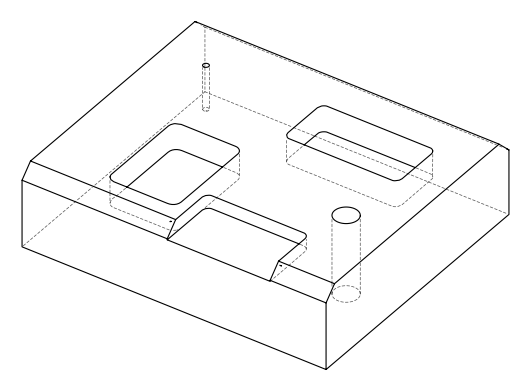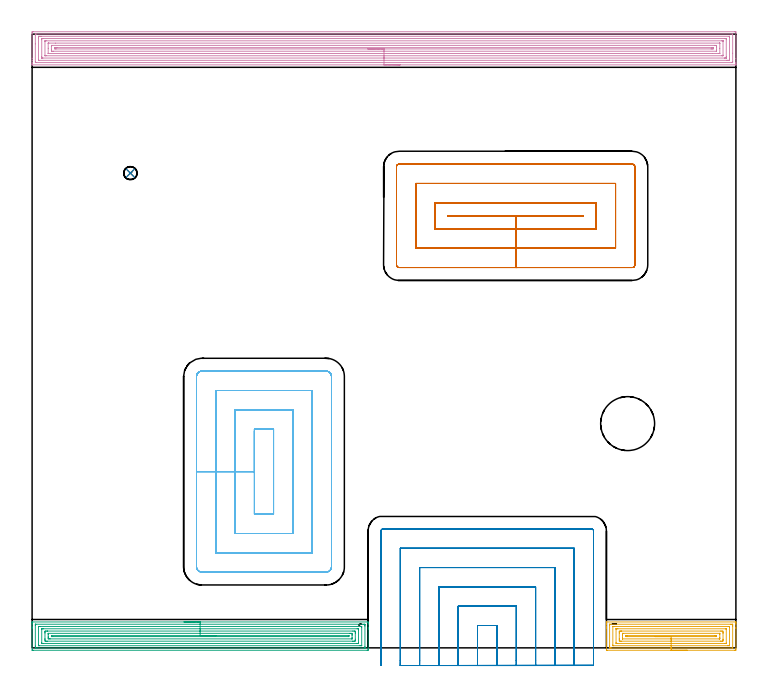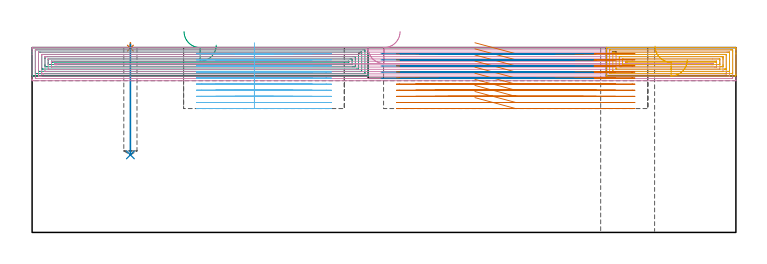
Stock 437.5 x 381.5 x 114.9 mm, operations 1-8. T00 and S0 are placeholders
(PLAN: 9 operations, 4 tool changes, 115.3 min)
(1 SPOT_DRILL | STEP1POCKET | NXT0321_9005460120000 | 0.03 min | 0 mm3)
(2 DRILL_BLIND_HOLE_INTO_CENTER | STEP1POCKET | UGT0301_199 | 0.28 min | 3410 mm3)
(3 AREA_MILL | FG_CHAMFER_SURFACE | UGT0205_001 | 11.92 min | 33531 mm3)
(4 AREA_MILL_1 | FG_CHAMFER_SURFACE_1 | UGT0205_001 | 28.25 min | 92824 mm3)
(5 AREA_MILL_2 | FG_CHAMFER_SURFACE_2 | UGT0205_001 | 4.73 min | 13649 mm3)
(6 MILL_RECTANGULAR_POCKET | POCKET_RECTANGULAR_STRAIGHT | NXT0201_012 | Follow Part, ap 4, ae 75% | 23.61 min | 529374 mm3)
(7 MILL_RECTANGULAR_POCKET_1 | POCKET_RECTANGULAR_STRAIGHT_1 | NXT0201_012 | Follow Part, ap 4, ae 75% | 24.81 min | 496786 mm3)
(8 MILL_SLOT | SLOT_PARTIAL_RECTANGULAR | NXT0201_012 | Follow Part, ap 4, ae 75% | 18.51 min | 228687 mm3)
(9 MILL_THROUGH_HOLE_FROM_SOLID_MATERIAL | STEP1HOLE | UGT0201_018 | Circular | 3.21 min | 101282 mm3)
(TOOL NXT0321_9005460120000 | NC Spot Drill, 142deg, 12mm, Carbide, Uncoated | D12 PA142 FL30 Z2)
(TOOL UGT0301_199 | Twist Drill 8.2 mm | D8.2 PA118 FL72 Z2)
(TOOL UGT0205_001 | Chamfer Mill 20 x 3 x 45 deg. | D20 FL50 Z2)
(TOOL NXT0201_012 | ENDMILL 16mm [2P460-1600-NA 1630] | D16 FL38 Z6)
(TOOL UGT0201_018 | End mill 30 mm | D30 FL50 Z4)
(OP 1 SPOT_DRILL)
G17 G21 G94 G90
T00 M6
G54
G17 G0 G90 X61.1 Y295.1 S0 M3
G43 Z124.9 H0
G94 G81 G98 Z114.547 F250. R117.9
G80
M5
M2
(OP 2 DRILL_BLIND_HOLE_INTO_CENTER)
G17 G21 G94 G90
T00 M6
G54
G17 G0 G90 X61.1 Y295.1 S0 M3
G43 Z124.9 H0
G94 G81 G98 Z48.2 F250. R116.9
G80
M5
M2
(OP 3 AREA_MILL)
G17 G21 G94 G90
T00 M6
G54
G17 G0 G90 X94.45 Y16.1 S1061 M3
G43 Z124.9 H0
G94 G1 X94.488 Z124.028 F250.
X94.602 Z123.163
X94.791 Z122.312
X95.053 Z121.48
X95.387 Z120.674
X95.79 Z119.9
X96.258 Z119.164
X96.79 Z118.472
X97.379 Z117.829
X98.022 Z117.239
X98.714 Z116.708
X99.45 Z116.24
X100.224 Z115.837
X101.03 Z115.503
X101.862 Z115.241
X102.713 Z115.052
X103.578 Z114.938
X104.45 Z114.9
X208.754
X208.89 Y16.094 Z114.893
X208.9 Y15.814 Z114.613
Y15.361 Z114.16
Y14.783 Z113.578
Y12.734 Z111.531
Y12.142 Z110.937
Y11.557 Z110.353
Y-0.479 Z98.318
X208.895 Y-1.064 Z97.733
X208.89 Y-1.492 Z97.306
X208.745 Y-1.495 Z97.303
X208.308 Y-1.5 Z97.3
X0.592
X0.137 Y-1.495 Z97.303
X0.01 Y-1.491 Z97.306
X0. Y-1.359 Z97.438
Y12.142 Z110.937
Y12.734 Z111.531
Y13.022 Z111.819
Y14.783 Z113.578
Y15.361 Z114.16
Y15.664 Z114.463
X0.001 Y15.815 Z114.614
X0.01 Y16.094 Z114.893
X0.146 Y16.1 Z114.9
X104.45
Y14.686 Z113.486
X205.732
X206.525 Y14.685 Z113.485
X206.626 Y14.684 Z113.484
X206.875 Y14.679 Z113.479
X206.89 Y14.598 Z113.398
X206.897 Y14.416 Z113.216
X206.899 Y13.903 Z112.703
X206.9 Y13.533 Z112.333
Y0.697 Z99.497
X206.898 Y0.329 Z99.129
X206.89 Y-0.043 Z98.757
X206.887 Y-0.08 Z98.72
X206.871 Y-0.082 Z98.718
X206.822 Y-0.084 Z98.716
X206.723 Y-0.085 Z98.715
X206.525 Y-0.086 Z98.714
X3.168
X2.375 Y-0.085 Z98.715
X2.274 Y-0.084 Z98.716
X2.025 Y-0.079 Z98.721
X2.01 Y0.002 Z98.802
X2.003 Y0.184 Z98.984
X2.001 Y0.697 Z99.497
X2. Y1.067 Z99.867
Y13.903 Z112.703
X2.002 Y14.271 Z113.071
X2.01 Y14.643 Z113.443
X2.013 Y14.68 Z113.48
X2.029 Y14.681 Z113.481
X2.078 Y14.684 Z113.484
X2.177 Y14.685 Z113.485
X2.375 Y14.686 Z113.486
X104.45
Y13.271 Z112.071
X204.49
X204.742 Y13.27 Z112.07
X204.826 Y13.268 Z112.068
X204.884 Y13.265 Z112.065
X204.89 Y13.178 Z111.978
X204.897 Y13.022 Z111.822
X204.9 Y12.867 Z111.667
X204.899 Y1.423 Z100.223
X204.895 Y1.37 Z100.17
X204.89 Y1.335 Z100.135
X204.867 Y1.333 Z100.133
X204.742 Y1.331 Z100.131
X204.103 Y1.329 Z100.129
X203.851 Y1.328 Z100.128
X4.41 Y1.329 Z100.129
X4.158 Y1.33 Z100.13
X4.074 Y1.332 Z100.132
X4.016 Y1.335 Z100.135
X4.01 Y1.422 Z100.222
X4.003 Y1.578 Z100.378
X4. Y1.733 Z100.533
X4.001 Y13.177 Z111.977
X4.005 Y13.23 Z112.03
X4.01 Y13.265 Z112.065
X4.033 Y13.267 Z112.067
X4.158 Y13.269 Z112.069
X4.797 Y13.271 Z112.071
X5.049
X104.45
Y11.857 Z110.657
X202.068
X202.357 Y11.856 Z110.656
X202.788 Y11.852 Z110.652
X202.885 Y11.85 Z110.65
X202.9 Y11.262 Z110.062
X202.899 Y2.927 Z101.727
X202.897 Y2.825 Z101.625
X202.894 Y2.774 Z101.574
X202.891 Y2.753 Z101.553
X202.87 Y2.75 Z101.55
X202.667 Y2.746 Z101.546
X202.068 Y2.743 Z101.543
X201.779
X6.832
X6.543 Y2.744 Z101.544
X6.112 Y2.748 Z101.548
X6.015 Y2.75 Z101.55
X6. Y3.338 Z102.138
X6.001 Y11.673 Z110.473
X6.003 Y11.775 Z110.575
X6.006 Y11.826 Z110.626
X6.009 Y11.847 Z110.647
X6.03 Y11.85 Z110.65
X6.233 Y11.854 Z110.654
X6.832 Y11.857 Z110.657
X7.121
X104.45
Y10.443 Z109.243
X199.393
X200.226 Y10.439 Z109.239
X200.285 Y10.436 Z109.236
X200.89 Y10.381 Z109.181
X200.898 Y9.775 Z108.575
X200.899 Y9.501 Z108.301
X200.9 Y8.893 Z107.693
Y5.372 Z104.172
X200.899 Y5.099 Z103.899
X200.896 Y4.495 Z103.295
X200.89 Y4.219 Z103.019
X200.341 Y4.163 Z102.963
X200.285 Y4.161 Z102.961
X199.456 Y4.157 Z102.957
X199.393
X9.507
X8.674 Y4.161 Z102.961
X8.615 Y4.164 Z102.964
X8.01 Y4.219 Z103.019
X8.002 Y4.825 Z103.625
X8.001 Y5.099 Z103.899
X8. Y5.707 Z104.507
Y9.228 Z108.028
X8.001 Y9.501 Z108.301
X8.004 Y10.105 Z108.905
X8.01 Y10.381 Z109.181
X8.559 Y10.437 Z109.237
X8.615 Y10.439 Z109.239
X9.444 Y10.443 Z109.243
X9.507
X104.45
Y9.029 Z107.829
X197.61
X198.09 Y9.027 Z107.827
X198.502 Y9.022 Z107.822
X198.89 Y9.007 Z107.807
X198.896 Y8.621 Z107.421
X198.9 Y8.228 Z107.028
Y7.74 Z106.54
Y6.467 Z105.267
X198.898 Y5.979 Z104.779
X198.893 Y5.593 Z104.393
X198.883 Y5.578 Z104.378
X198.863 Y5.574 Z104.374
X198.812 Y5.572 Z104.372
X11.29 Y5.571 Z104.371
X10.81 Y5.573 Z104.373
X10.398 Y5.578 Z104.378
X10.01 Y5.593 Z104.393
X10.004 Y5.979 Z104.779
X10. Y6.372 Z105.172
Y6.86 Z105.66
Y8.133 Z106.933
X10.002 Y8.621 Z107.421
X10.007 Y9.007 Z107.807
X10.017 Y9.022 Z107.822
X10.037 Y9.026 Z107.826
X10.088 Y9.028 Z107.828
X104.45 Y9.029 Z107.829
Y7.615 Z106.415
X196.592 Y7.614 Z106.414
X196.719
X196.85 Y7.611 Z106.411
X196.88 Y7.608 Z106.408
X196.892 Y7.599 Z106.399
X196.895 Y7.593 Z106.393
X196.899 Y7.562 Z106.362
X196.893 Y7.211 Z106.011
X196.89 Y7.122 Z105.922
X196.869 Y6.992 Z105.792
X196.719 Y6.988 Z105.788
X196.591 Y6.986 Z105.786
X12.818 Y6.985 Z105.785
X12.181 Y6.987 Z105.787
X12.05 Y6.989 Z105.789
X12.02 Y6.992 Z105.792
X12.008 Y7.001 Z105.801
X12.005 Y7.007 Z105.807
X12.001 Y7.038 Z105.838
X12. Y7.079 Z105.879
X12.003 Y7.298 Z106.098
X12.009 Y7.494 Z106.294
X12.015 Y7.61 Z106.41
X12.018 Y7.611 Z106.411
X12.062 Y7.613 Z106.413
X12.155 Y7.614 Z106.414
X12.181 Y7.615 Z106.415
X104.45
X105.322 Z106.453
X106.186 Z106.567
X107.038 Z106.755
X107.87 Z107.018
X108.676 Z107.352
X109.45 Z107.754
X110.186 Z108.223
X110.878 Z108.754
X111.521 Z109.344
X112.11 Z109.987
X112.641 Z110.679
X113.11 Z111.415
X113.513 Z112.188
X113.847 Z112.994
X114.109 Z113.826
X114.298 Z114.678
X114.412 Z115.543
X114.45 Z116.415
G0 Z124.9
M5
M2
(OP 4 AREA_MILL_1)
G17 G21 G94 G90
T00 M6
G54
G17 G0 G90 X228.75 Y362.4 S1061 M3
G43 Z124.9 H0
G94 G1 X228.712 Z124.028 F250.
X228.598 Z123.163
X228.409 Z122.312
X228.147 Z121.48
X227.813 Z120.674
X227.41 Z119.9
X226.942 Z119.164
X226.41 Z118.472
X225.821 Z117.829
X225.178 Z117.24
X224.486 Z116.708
X223.75 Z116.24
X222.976 Z115.837
X222.17 Z115.503
X221.338 Z115.241
X220.486 Z115.052
X219.622 Z114.938
X218.75 Z114.9
X0.179
X0.01 Y362.403 Z114.888
X0.007 Y362.436 Z114.856
X0. Y362.831 Z114.469
Y363.112 Z114.188
Y363.824 Z113.471
Y365.068 Z112.229
Y366.487 Z110.808
Y382.197 Z95.1
X0.002 Y382.463 Z94.834
X0.008 Y382.992 Z94.306
X0.091 Y382.994 Z94.303
X0.626 Y383. Z94.3
X436.874
X437.23 Y382.996 Z94.302
X437.49 Y382.992 Z94.306
X437.5 Y382.729 Z94.569
Y366.221 Z111.074
Y363.824 Z113.471
Y363.112 Z114.188
Y362.831 Z114.469
X437.493 Y362.436 Z114.856
X437.49 Y362.403 Z114.888
X437.321 Y362.4 Z114.9
X218.75
Y363.814 Z113.486
X2.414
X2.01 Y363.824 Z113.476
X2.001 Y364.234 Z113.066
X2. Y375.465 Z101.835
X2.001 Y381.098 Z96.202
X2.01 Y381.575 Z95.725
X2.404 Y381.586 Z95.714
X2.414
X435.086
X435.49 Y381.575 Z95.725
X435.499 Y381.166 Z96.134
X435.5 Y369.626 Z107.674
X435.499 Y364.302 Z112.998
X435.49 Y363.824 Z113.476
X435.096 Y363.814 Z113.486
X435.086
X218.75
Y365.228 Z112.072
X4.202 Y365.229 Z112.071
X4.078 Y365.231 Z112.069
X4.033 Y365.233 Z112.067
X4.015 Y365.234 Z112.066
X4.01 Y365.266 Z112.034
X4.005 Y365.399 Z111.901
X4.001 Y365.6 Z111.7
X4. Y379.113 Z98.187
X4.004 Y379.8 Z97.5
X4.008 Y379.993 Z97.307
X4.025 Y380.164 Z97.136
X4.202 Y380.167 Z97.133
X4.724 Y380.17 Z97.13
X5.096 Y380.171 Z97.129
X5.616
X433.298
X433.422 Y380.169 Z97.131
X433.467 Y380.167 Z97.133
X433.485 Y380.165 Z97.135
X433.49 Y380.134 Z97.166
X433.495 Y380.001 Z97.299
X433.499 Y379.8 Z97.5
X433.5 Y366.287 Z111.013
X433.496 Y365.6 Z111.7
X433.492 Y365.407 Z111.893
X433.475 Y365.235 Z112.065
X433.298 Y365.233 Z112.067
X432.776 Y365.23 Z112.07
X432.404 Y365.229 Z112.071
X431.884 Y365.228 Z112.072
X218.75
Y366.643 Z110.657
X6.727
X6.103 Y366.645 Z110.655
X6.032 Y366.647 Z110.653
X6.015 Y366.649 Z110.651
X6.01 Y366.664 Z110.636
X6.006 Y366.717 Z110.583
X6.002 Y366.933 Z110.367
X6. Y367.365 Z109.935
Y378.015 Z99.285
X6.003 Y378.464 Z98.836
X6.007 Y378.683 Z98.617
X6.01 Y378.737 Z98.563
X6.017 Y378.751 Z98.549
X6.042 Y378.752 Z98.548
X6.149 Y378.755 Z98.545
X6.884 Y378.757 Z98.543
X7.041
X430.773
X431.397 Y378.754 Z98.546
X431.468 Y378.752 Z98.548
X431.485 Y378.751 Z98.549
X431.49 Y378.736 Z98.564
X431.494 Y378.683 Z98.617
X431.498 Y378.467 Z98.833
X431.5 Y378.035 Z99.265
Y367.385 Z109.915
X431.497 Y366.936 Z110.364
X431.493 Y366.717 Z110.583
X431.49 Y366.663 Z110.637
X431.483 Y366.649 Z110.651
X431.458 Y366.648 Z110.652
X431.351 Y366.645 Z110.655
X430.616 Y366.643 Z110.657
X430.459
X218.75
Y368.057 Z109.243
X8.672
X8.465 Y368.058 Z109.242
X8.052 Y368.063 Z109.237
X8.009 Y368.065 Z109.235
X8.006 Y368.076 Z109.224
X8.002 Y368.108 Z109.192
X8. Y368.167 Z109.133
Y368.262 Z109.038
X8.001 Y376.917 Z100.383
X8.004 Y377.138 Z100.162
X8.01 Y377.304 Z99.996
X8.018 Y377.336 Z99.964
X8.121 Y377.339 Z99.961
X8.258 Y377.342 Z99.958
X8.465 Y377.343 Z99.957
X8.672
X428.828
X429.035 Y377.342 Z99.958
X429.448 Y377.337 Z99.963
X429.491 Y377.335 Z99.965
X429.494 Y377.324 Z99.976
X429.498 Y377.292 Z100.008
X429.5 Y377.233 Z100.067
Y377.138 Z100.162
X429.499 Y368.483 Z108.817
X429.495 Y368.262 Z109.038
X429.49 Y368.096 Z109.204
X429.482 Y368.064 Z109.236
X429.379 Y368.061 Z109.24
X429.242 Y368.058 Z109.242
X429.035 Y368.057 Z109.243
X428.828
X218.75
Y369.471 Z107.829
X10.136
X10.059 Y369.473 Z107.827
X10.021 Y369.476 Z107.824
X10.01 Y369.478 Z107.822
X10.008 Y369.487 Z107.813
X10.002 Y369.605 Z107.695
X10. Y372.713 Z104.587
X10.002 Y375.817 Z101.483
X10.006 Y375.884 Z101.416
X10.01 Y375.919 Z101.381
X10.034 Y375.922 Z101.378
X10.175 Y375.925 Z101.375
X10.46 Y375.928 Z101.372
X14.601 Y375.929 Z101.371
X427.364 Y375.928 Z101.372
X427.441 Y375.927 Z101.373
X427.479 Y375.924 Z101.376
X427.49 Y375.922 Z101.378
X427.492 Y375.913 Z101.387
X427.498 Y375.795 Z101.505
X427.5 Y372.687 Z104.613
X427.498 Y369.582 Z107.718
X427.494 Y369.516 Z107.784
X427.49 Y369.481 Z107.819
X427.466 Y369.478 Z107.822
X427.325 Y369.475 Z107.825
X427.04 Y369.472 Z107.828
X422.906 Y369.471 Z107.829
X218.75
Y370.885 Z106.415
X13.142
X12.284 Y370.889 Z106.411
X12.248 Y370.892 Z106.408
X12.01 Y370.925 Z106.375
X12.004 Y371.167 Z106.133
X12.001 Y371.812 Z105.488
X12. Y372.058 Z105.242
X12.001 Y373.833 Z103.467
X12.008 Y374.475 Z102.825
X12.01 Y374.5 Z102.8
X12.089 Y374.508 Z102.792
X12.168 Y374.513 Z102.787
X12.208 Y374.514 Z102.786
X424.358 Y374.515 Z102.785
X425.216 Y374.511 Z102.789
X425.252 Y374.508 Z102.792
X425.49 Y374.475 Z102.825
X425.496 Y374.233 Z103.067
X425.499 Y373.588 Z103.712
X425.5 Y373.342 Z103.958
X425.499 Y371.567 Z105.733
X425.492 Y370.925 Z106.375
X425.49 Y370.9 Z106.4
X425.411 Y370.892 Z106.408
X425.332 Y370.887 Z106.413
X425.292 Y370.886 Z106.414
X218.75 Y370.885 Z106.415
Y372.3 Z105.
X14.93
X14.437 Y372.302 Z104.998
X14.036 Y372.307 Z104.993
X14.003 Y372.7 Z104.6
X14.002 Y372.733 Z104.567
X14.036 Y373.093 Z104.207
X14.528 Y373.098 Z104.202
X14.93 Y373.1 Z104.2
X15.42
X422.57
X423.063 Y373.098 Z104.202
X423.464 Y373.093 Z104.207
X423.497 Y372.7 Z104.6
X423.498 Y372.667 Z104.633
X423.464 Y372.307 Z104.993
X422.972 Y372.301 Z104.999
X422.57 Y372.3 Z105.
X422.08
X218.75
X217.878 Z105.039
X217.014 Z105.152
X216.162 Z105.341
X215.33 Z105.604
X214.524 Z105.937
X213.75 Z106.34
X213.014 Z106.809
X212.322 Z107.34
X211.679 Z107.929
X211.09 Z108.573
X210.558 Z109.265
X210.09 Z110.
X209.687 Z110.774
X209.353 Z111.58
X209.091 Z112.412
X208.902 Z113.264
X208.788 Z114.129
X208.75 Z115.
G0 Z124.9
M5
M2
(OP 5 AREA_MILL_2)
G17 G21 G94 G90
T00 M6
G54
G17 G0 G90 X407.25 Y-1.5 S1061 M3
G43 Z124.9 H0
Z107.3
G94 G1 X407.212 Z106.428 F250.
X407.098 Z105.564
X406.909 Z104.712
X406.647 Z103.88
X406.313 Z103.074
X405.91 Z102.3
X405.442 Z101.564
X404.91 Z100.872
X404.321 Z100.229
X403.678 Z99.64
X402.986 Z99.108
X402.25 Z98.64
X401.476 Z98.237
X400.67 Z97.903
X399.838 Z97.641
X398.987 Z97.452
X398.122 Z97.338
X397.25 Z97.3
X357.589
X357.134 Y-1.495 Z97.303
X357.01 Y-1.491 Z97.306
X357. Y-1.362 Z97.435
Y12.142 Z110.937
Y12.74 Z111.537
Y13.022 Z111.819
Y14.783 Z113.578
Y15.349 Z114.148
Y15.664 Z114.463
X357.001 Y15.821 Z114.62
X357.01 Y16.094 Z114.893
X357.143 Y16.1 Z114.9
X437.357
X437.49 Y16.094 Z114.893
X437.5 Y15.82 Z114.619
Y15.349 Z114.148
Y14.783 Z113.578
Y12.74 Z111.537
Y12.142 Z110.937
Y-0.482 Z98.315
X437.495 Y-1.064 Z97.733
X437.49 Y-1.491 Z97.306
X437.348 Y-1.495 Z97.303
X436.911 Y-1.5 Z97.3
X397.25
Y-0.086 Z98.714
X360.164
X359.371 Y-0.085 Z98.715
X359.271 Y-0.084 Z98.716
X359.023 Y-0.079 Z98.721
X359.01 Y0.001 Z98.801
X359.003 Y0.18 Z98.98
X359.001 Y0.697 Z99.497
X359. Y1.064 Z99.864
X359.001 Y14.268 Z113.068
X359.008 Y14.636 Z113.436
X359.01 Y14.679 Z113.479
X359.026 Y14.681 Z113.481
X359.074 Y14.683 Z113.483
X359.173 Y14.685 Z113.485
X359.371 Y14.686 Z113.486
X434.336
X435.129 Y14.685 Z113.485
X435.229 Y14.684 Z113.484
X435.477 Y14.679 Z113.479
X435.49 Y14.599 Z113.399
X435.497 Y14.42 Z113.22
X435.499 Y13.903 Z112.703
X435.5 Y13.536 Z112.336
X435.499 Y0.332 Z99.132
X435.492 Y-0.036 Z98.764
X435.49 Y-0.079 Z98.721
X435.474 Y-0.081 Z98.719
X435.426 Y-0.084 Z98.716
X435.327 Y-0.085 Z98.715
X435.129 Y-0.086 Z98.714
X397.25
Y1.328 Z100.128
X361.406 Y1.329 Z100.129
X361.154 Y1.33 Z100.13
X361.07 Y1.332 Z100.132
X361.012 Y1.335 Z100.135
X361.007 Y1.426 Z100.226
X361.002 Y1.578 Z100.378
X361. Y1.729 Z100.529
X361.001 Y13.173 Z111.973
X361.005 Y13.225 Z112.025
X361.01 Y13.26 Z112.06
X361.03 Y13.265 Z112.065
X361.154 Y13.267 Z112.067
X361.793 Y13.271 Z112.071
X362.045
X433.094
X433.346 Y13.27 Z112.07
X433.43 Y13.268 Z112.068
X433.488 Y13.265 Z112.065
X433.493 Y13.174 Z111.974
X433.498 Y13.022 Z111.822
X433.5 Y12.871 Z111.671
X433.499 Y1.426 Z100.226
X433.495 Y1.375 Z100.175
X433.49 Y1.34 Z100.14
X433.47 Y1.335 Z100.135
X433.346 Y1.333 Z100.133
X432.707 Y1.329 Z100.129
X432.455 Y1.328 Z100.128
X397.25
Y2.743 Z101.543
X363.539 Y2.744 Z101.544
X363.109 Y2.748 Z101.548
X363.011 Y2.75 Z101.55
X363.007 Y2.919 Z101.719
X363. Y3.275 Z102.075
X363.001 Y11.67 Z110.47
X363.002 Y11.773 Z110.573
X363.006 Y11.823 Z110.623
X363.009 Y11.845 Z110.645
X363.026 Y11.85 Z110.65
X363.228 Y11.854 Z110.654
X363.828 Y11.857 Z110.657
X364.116
X430.962 Y11.856 Z110.656
X431.391 Y11.852 Z110.652
X431.489 Y11.85 Z110.65
X431.493 Y11.681 Z110.481
X431.5 Y11.325 Z110.125
Y2.93 Z101.73
X431.498 Y2.827 Z101.627
X431.494 Y2.777 Z101.577
X431.491 Y2.755 Z101.555
X431.474 Y2.75 Z101.55
X431.272 Y2.746 Z101.546
X430.672 Y2.743 Z101.543
X430.384
X397.25
Y4.157 Z102.957
X366.501
X365.669 Y4.161 Z102.961
X365.61 Y4.164 Z102.964
X365.01 Y4.219 Z103.019
X365.002 Y4.82 Z103.62
X365.001 Y5.099 Z103.899
X365. Y5.702 Z104.502
Y9.223 Z108.023
X365.001 Y9.501 Z108.301
X365.004 Y10.1 Z108.9
X365.01 Y10.381 Z109.181
X365.554 Y10.437 Z109.237
X365.61 Y10.439 Z109.239
X366.439 Y10.443 Z109.243
X366.501
X427.999
X428.831 Y10.439 Z109.239
X428.89 Y10.436 Z109.236
X429.49 Y10.381 Z109.181
X429.498 Y9.78 Z108.58
X429.499 Y9.501 Z108.301
X429.5 Y8.898 Z107.698
Y5.377 Z104.177
X429.499 Y5.099 Z103.899
X429.496 Y4.5 Z103.3
X429.49 Y4.219 Z103.019
X428.946 Y4.163 Z102.963
X428.89 Y4.161 Z102.961
X428.061 Y4.157 Z102.957
X427.999
X397.25
Y5.571 Z104.371
X367.145
X367.071 Y5.573 Z104.373
X367.029 Y5.575 Z104.375
X367.013 Y5.577 Z104.377
X367.01 Y5.592 Z104.392
X367.004 Y5.979 Z104.779
X367.001 Y6.367 Z105.167
X367. Y8.128 Z106.928
X367.003 Y8.621 Z107.421
X367.008 Y9.001 Z107.801
X367.014 Y9.022 Z107.822
X367.032 Y9.024 Z107.824
X367.083 Y9.027 Z107.827
X367.186 Y9.028 Z107.828
X367.393 Y9.029 Z107.829
X427.355 Y9.028 Z107.828
X427.429 Y9.027 Z107.827
X427.471 Y9.025 Z107.825
X427.487 Y9.023 Z107.823
X427.49 Y9.007 Z107.807
X427.496 Y8.621 Z107.421
X427.499 Y8.233 Z107.033
X427.5 Y6.472 Z105.272
X427.497 Y5.979 Z104.779
X427.492 Y5.599 Z104.399
X427.486 Y5.578 Z104.378
X427.468 Y5.576 Z104.376
X427.417 Y5.573 Z104.373
X427.314 Y5.572 Z104.372
X427.107 Y5.571 Z104.371
X397.25
Y6.985 Z105.785
X369.812 Y6.986 Z105.786
X369.175 Y6.99 Z105.79
X369.041 Y6.992 Z105.792
X369.01 Y7.008 Z105.808
X369.008 Y7.025 Z105.825
X369.158 Y7.608 Z106.408
X369.175 Y7.61 Z106.41
X369.305 Y7.612 Z106.412
X369.939 Y7.614 Z106.414
X370.067 Y7.615 Z106.415
X424.561
X425.198 Y7.613 Z106.413
X425.325 Y7.611 Z106.411
X425.459 Y7.608 Z106.408
X425.49 Y7.591 Z106.391
X425.496 Y7.571 Z106.371
X425.493 Y7.214 Z106.014
X425.49 Y7.127 Z105.927
X425.475 Y6.992 Z105.792
X425.325 Y6.988 Z105.788
X425.197 Y6.986 Z105.786
X397.25 Y6.985 Z105.785
X396.378 Z105.823
X395.514 Z105.937
X394.662 Z106.126
X393.83 Z106.388
X393.024 Z106.722
X392.25 Z107.125
X391.514 Z107.594
X390.822 Z108.125
X390.179 Z108.714
X389.59 Z109.357
X389.058 Z110.05
X388.59 Z110.785
X388.187 Z111.559
X387.853 Z112.365
X387.591 Z113.197
X387.402 Z114.049
X387.288 Z114.914
X387.25 Z115.785
G0 Z124.9
M5
M2
(OP 6 MILL_RECTANGULAR_POCKET)
G17 G21 G94 G90
T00 M6
G54
G17 G0 G90 X138.2 Y134.891 S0 M3
G43 Z124.9 H1
Z117.9
G94 G1 Y109.55 Z111.11 F250.
Y83.1 F500.
X150.1
Y136.
X138.2
Y109.55
X126.2
Y71.1
X162.1
Y148.
X126.2
Y109.55
X114.2
Y59.1
X174.1
Y160.
X114.2
Y109.55
X102.2
Y50.4
G3 X105.5 Y47.1 R3.3
G1 X182.8
G3 X186.1 Y50.4 R3.3
G1 Y168.7
G3 X182.8 Y172. R3.3
G1 X105.5
G3 X102.2 Y168.7 R3.3
G1 Y109.55
Y108.55
G0 X138.2 Y134.891 Z114.11
G1 Y109.55 Z107.32 F250.
Y83.1 F500.
X150.1
Y136.
X138.2
Y109.55
X126.2
Y71.1
X162.1
Y148.
X126.2
Y109.55
X114.2
Y59.1
X174.1
Y160.
X114.2
Y109.55
X102.2
Y50.4
G3 X105.5 Y47.1 R3.3
G1 X182.8
G3 X186.1 Y50.4 R3.3
G1 Y168.7
G3 X182.8 Y172. R3.3
G1 X105.5
G3 X102.2 Y168.7 R3.3
G1 Y109.55
Y108.55
G0 X138.2 Y134.891 Z110.32
G1 Y109.55 Z103.53 F250.
Y83.1 F500.
X150.1
Y136.
X138.2
Y109.55
X126.2
Y71.1
X162.1
Y148.
X126.2
Y109.55
X114.2
Y59.1
X174.1
Y160.
X114.2
Y109.55
X102.2
Y50.4
G3 X105.5 Y47.1 R3.3
G1 X182.8
G3 X186.1 Y50.4 R3.3
G1 Y168.7
G3 X182.8 Y172. R3.3
G1 X105.5
G3 X102.2 Y168.7 R3.3
G1 Y109.55
Y108.55
G0 X138.2 Y134.891 Z106.53
G1 Y109.55 Z99.74 F250.
Y83.1 F500.
X150.1
Y136.
X138.2
Y109.55
X126.2
Y71.1
X162.1
Y148.
X126.2
Y109.55
X114.2
Y59.1
X174.1
Y160.
X114.2
Y109.55
X102.2
Y50.4
G3 X105.5 Y47.1 R3.3
G1 X182.8
G3 X186.1 Y50.4 R3.3
G1 Y168.7
G3 X182.8 Y172. R3.3
G1 X105.5
G3 X102.2 Y168.7 R3.3
G1 Y109.55
Y108.55
G0 X138.2 Y134.891 Z102.74
G1 Y109.55 Z95.95 F250.
Y83.1 F500.
X150.1
Y136.
X138.2
Y109.55
X126.2
Y71.1
X162.1
Y148.
X126.2
Y109.55
X114.2
Y59.1
X174.1
Y160.
X114.2
Y109.55
X102.2
Y50.4
G3 X105.5 Y47.1 R3.3
G1 X182.8
G3 X186.1 Y50.4 R3.3
G1 Y168.7
G3 X182.8 Y172. R3.3
G1 X105.5
G3 X102.2 Y168.7 R3.3
G1 Y109.55
Y108.55
G0 X138.2 Y134.891 Z98.95
G1 Y109.55 Z92.16 F250.
Y83.1 F500.
X150.1
Y136.
X138.2
Y109.55
X126.2
Y71.1
X162.1
Y148.
X126.2
Y109.55
X114.2
Y59.1
X174.1
Y160.
X114.2
Y109.55
X102.2
Y50.4
G3 X105.5 Y47.1 R3.3
G1 X182.8
G3 X186.1 Y50.4 R3.3
G1 Y168.7
G3 X182.8 Y172. R3.3
G1 X105.5
G3 X102.2 Y168.7 R3.3
G1 Y109.55
Y108.55
G0 X138.2 Y134.891 Z95.16
G1 Y109.55 Z88.37 F250.
Y83.1 F500.
X150.1
Y136.
X138.2
Y109.55
X126.2
Y71.1
X162.1
Y148.
X126.2
Y109.55
X114.2
Y59.1
X174.1
Y160.
X114.2
Y109.55
X102.2
Y50.4
G3 X105.5 Y47.1 R3.3
G1 X182.8
G3 X186.1 Y50.4 R3.3
G1 Y168.7
G3 X182.8 Y172. R3.3
G1 X105.5
G3 X102.2 Y168.7 R3.3
G1 Y109.55
Y108.55
G0 X138.2 Y134.891 Z91.37
G1 Y109.55 Z84.58 F250.
Y83.1 F500.
X150.1
Y136.
X138.2
Y109.55
X126.2
Y71.1
X162.1
Y148.
X126.2
Y109.55
X114.2
Y59.1
X174.1
Y160.
X114.2
Y109.55
X102.2
Y50.4
G3 X105.5 Y47.1 R3.3
G1 X182.8
G3 X186.1 Y50.4 R3.3
G1 Y168.7
G3 X182.8 Y172. R3.3
G1 X105.5
G3 X102.2 Y168.7 R3.3
G1 Y109.55
Y108.55
G0 X138.2 Y134.891 Z87.58
G1 Y109.55 Z80.79 F250.
Y83.1 F500.
X150.1
Y136.
X138.2
Y109.55
X126.2
Y71.1
X162.1
Y148.
X126.2
Y109.55
X114.2
Y59.1
X174.1
Y160.
X114.2
Y109.55
X102.2
Y50.4
G3 X105.5 Y47.1 R3.3
G1 X182.8
G3 X186.1 Y50.4 R3.3
G1 Y168.7
G3 X182.8 Y172. R3.3
G1 X105.5
G3 X102.2 Y168.7 R3.3
G1 Y109.55
Y108.55
G0 X138.2 Y134.891 Z83.79
G1 Y109.55 Z77. F250.
Y83.1 F500.
X150.1
Y136.
X138.2
Y109.55
X126.2
Y71.1
X162.1
Y148.
X126.2
Y109.55
X114.2
Y59.1
X174.1
Y160.
X114.2
Y109.55
X102.2
Y50.4
G3 X105.5 Y47.1 R3.3
G1 X182.8
G3 X186.1 Y50.4 R3.3
G1 Y168.7
G3 X182.8 Y172. R3.3
G1 X105.5
G3 X102.2 Y168.7 R3.3
G1 Y109.55
Y108.55
G0 Z124.9
M5
M2
(OP 7 MILL_RECTANGULAR_POCKET_1)
G17 G21 G94 G90
T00 M6
G54
G17 G0 G90 X275.259 Y268.4 S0 M3
G43 Z124.9 H1
Z117.9
G94 G1 X300.6 Z111.11 F250.
X342.7 F500.
Y268.7
X258.5
Y268.4
X300.6
Y260.4
X350.7
Y276.7
X250.5
Y260.4
X300.6
Y248.4
X362.7
Y288.7
X238.5
Y248.4
X300.6
Y236.4
X373.
G3 X374.7 Y238.1 R1.7
G1 Y299.
G3 X373. Y300.7 R1.7
G1 X228.2
G3 X226.5 Y299. R1.7
G1 Y238.1
G3 X228.2 Y236.4 R1.7
G1 X300.6
X301.6
G0 X275.259 Y268.4 Z114.11
G1 X300.6 Z107.32 F250.
X342.7 F500.
Y268.7
X258.5
Y268.4
X300.6
Y260.4
X350.7
Y276.7
X250.5
Y260.4
X300.6
Y248.4
X362.7
Y288.7
X238.5
Y248.4
X300.6
Y236.4
X373.
G3 X374.7 Y238.1 R1.7
G1 Y299.
G3 X373. Y300.7 R1.7
G1 X228.2
G3 X226.5 Y299. R1.7
G1 Y238.1
G3 X228.2 Y236.4 R1.7
G1 X300.6
X301.6
G0 X275.259 Y268.4 Z110.32
G1 X300.6 Z103.53 F250.
X342.7 F500.
Y268.7
X258.5
Y268.4
X300.6
Y260.4
X350.7
Y276.7
X250.5
Y260.4
X300.6
Y248.4
X362.7
Y288.7
X238.5
Y248.4
X300.6
Y236.4
X373.
G3 X374.7 Y238.1 R1.7
G1 Y299.
G3 X373. Y300.7 R1.7
G1 X228.2
G3 X226.5 Y299. R1.7
G1 Y238.1
G3 X228.2 Y236.4 R1.7
G1 X300.6
X301.6
G0 X275.259 Y268.4 Z106.53
G1 X300.6 Z99.74 F250.
X342.7 F500.
Y268.7
X258.5
Y268.4
X300.6
Y260.4
X350.7
Y276.7
X250.5
Y260.4
X300.6
Y248.4
X362.7
Y288.7
X238.5
Y248.4
X300.6
Y236.4
X373.
G3 X374.7 Y238.1 R1.7
G1 Y299.
G3 X373. Y300.7 R1.7
G1 X228.2
G3 X226.5 Y299. R1.7
G1 Y238.1
G3 X228.2 Y236.4 R1.7
G1 X300.6
X301.6
G0 X275.259 Y268.4 Z102.74
G1 X300.6 Z95.95 F250.
X342.7 F500.
Y268.7
X258.5
Y268.4
X300.6
Y260.4
X350.7
Y276.7
X250.5
Y260.4
X300.6
Y248.4
X362.7
Y288.7
X238.5
Y248.4
X300.6
Y236.4
X373.
G3 X374.7 Y238.1 R1.7
G1 Y299.
G3 X373. Y300.7 R1.7
G1 X228.2
G3 X226.5 Y299. R1.7
G1 Y238.1
G3 X228.2 Y236.4 R1.7
G1 X300.6
X301.6
G0 X275.259 Y268.4 Z98.95
G1 X300.6 Z92.16 F250.
X342.7 F500.
Y268.7
X258.5
Y268.4
X300.6
Y260.4
X350.7
Y276.7
X250.5
Y260.4
X300.6
Y248.4
X362.7
Y288.7
X238.5
Y248.4
X300.6
Y236.4
X373.
G3 X374.7 Y238.1 R1.7
G1 Y299.
G3 X373. Y300.7 R1.7
G1 X228.2
G3 X226.5 Y299. R1.7
G1 Y238.1
G3 X228.2 Y236.4 R1.7
G1 X300.6
X301.6
G0 X275.259 Y268.4 Z95.16
G1 X300.6 Z88.37 F250.
X342.7 F500.
Y268.7
X258.5
Y268.4
X300.6
Y260.4
X350.7
Y276.7
X250.5
Y260.4
X300.6
Y248.4
X362.7
Y288.7
X238.5
Y248.4
X300.6
Y236.4
X373.
G3 X374.7 Y238.1 R1.7
G1 Y299.
G3 X373. Y300.7 R1.7
G1 X228.2
G3 X226.5 Y299. R1.7
G1 Y238.1
G3 X228.2 Y236.4 R1.7
G1 X300.6
X301.6
G0 X275.259 Y268.4 Z91.37
G1 X300.6 Z84.58 F250.
X342.7 F500.
Y268.7
X258.5
Y268.4
X300.6
Y260.4
X350.7
Y276.7
X250.5
Y260.4
X300.6
Y248.4
X362.7
Y288.7
X238.5
Y248.4
X300.6
Y236.4
X373.
G3 X374.7 Y238.1 R1.7
G1 Y299.
G3 X373. Y300.7 R1.7
G1 X228.2
G3 X226.5 Y299. R1.7
G1 Y238.1
G3 X228.2 Y236.4 R1.7
G1 X300.6
X301.6
G0 X275.259 Y268.4 Z87.58
G1 X300.6 Z80.79 F250.
X342.7 F500.
Y268.7
X258.5
Y268.4
X300.6
Y260.4
X350.7
Y276.7
X250.5
Y260.4
X300.6
Y248.4
X362.7
Y288.7
X238.5
Y248.4
X300.6
Y236.4
X373.
G3 X374.7 Y238.1 R1.7
G1 Y299.
G3 X373. Y300.7 R1.7
G1 X228.2
G3 X226.5 Y299. R1.7
G1 Y238.1
G3 X228.2 Y236.4 R1.7
G1 X300.6
X301.6
G0 X275.259 Y268.4 Z83.79
G1 X300.6 Z77. F250.
X342.7 F500.
Y268.7
X258.5
Y268.4
X300.6
Y260.4
X350.7
Y276.7
X250.5
Y260.4
X300.6
Y248.4
X362.7
Y288.7
X238.5
Y248.4
X300.6
Y236.4
X373.
G3 X374.7 Y238.1 R1.7
G1 Y299.
G3 X373. Y300.7 R1.7
G1 X228.2
G3 X226.5 Y299. R1.7
G1 Y238.1
G3 X228.2 Y236.4 R1.7
G1 X300.6
X301.6
G0 Z124.9
M5
M2
(OP 8 MILL_SLOT)
G17 G21 G94 G90
T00 M6
G54
G17 G0 G90 X289.013 Y-11. S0 M3
G43 Z124.9 H1
Z111.08
G94 G1 X289.001 Y-8. F250.
X289. Y-7.746 F500.
Y13.9
X276.9
Y-7.746
X276.899 Y-8.
X276.887 Y-11. F250.
X301.017
X301.001 Y-8.
G2 X301. Y-7.746 R48. F500.
G1 Y25.9
X264.9
Y-7.746
X264.899 Y-8.
X264.883 Y-11. F250.
X313.022
X313.001 Y-8.
G2 X313. Y-7.746 R36. F500.
G1 Y37.9
X252.9
Y-7.746
X252.899 Y-8.
X252.878 Y-11. F250.
X325.033
X325.001 Y-8.
G2 X325. Y-7.746 R24. F500.
G1 Y49.9
X240.9
Y-7.746
G2 X240.899 Y-8. R24.
G1 X240.867 Y-11. F250.
X337.066 Y-10.999
X337.003 Y-8.
G2 X337. Y-7.746 R12. F500.
G1 Y61.9
X228.9
Y-7.746
G2 X228.897 Y-8. R12.
G1 X228.834 Y-10.999 F250.
X349. Y-10.746
Y-7.746
Y72.7 F500.
G3 X347.8 Y73.9 R1.2
G1 X218.1
G3 X216.9 Y72.7 R1.2
G1 Y-7.746
Y-10.746 F250.
G0 X289.013 Y-11. Z107.26
G1 X289.001 Y-8.
X289. Y-7.746 F500.
Y13.9
X276.9
Y-7.746
X276.899 Y-8.
X276.887 Y-11. F250.
X301.017
X301.001 Y-8.
X301. Y-7.746 F500.
Y25.9
X264.9
Y-7.746
X264.899 Y-8.
X264.883 Y-11. F250.
X313.022
X313.001 Y-8.
G2 X313. Y-7.746 R36. F500.
G1 Y37.9
X252.9
Y-7.746
X252.899 Y-8.
X252.878 Y-11. F250.
X325.033
X325.001 Y-8.
G2 X325. Y-7.746 R24. F500.
G1 Y49.9
X240.9
Y-7.746
G2 X240.899 Y-8. R24.
G1 X240.867 Y-11. F250.
X337.066 Y-10.999
X337.003 Y-8.
G2 X337. Y-7.746 R12. F500.
G1 Y61.9
X228.9
Y-7.746
G2 X228.897 Y-8. R12.
G1 X228.834 Y-10.999 F250.
X349. Y-10.746
Y-7.746
Y72.7 F500.
G3 X347.8 Y73.9 R1.2
G1 X218.1
G3 X216.9 Y72.7 R1.2
G1 Y-7.746
Y-10.746 F250.
G0 X289. Y-11. Z103.44
G1 Y-8.
Y13.9 F500.
X276.9
Y-8.
Y-11. F250.
X301.
Y-8.
Y25.9 F500.
X264.9
Y-8.
Y-11. F250.
X313.
Y-8.
Y37.9 F500.
X252.9
Y-8.
Y-11. F250.
X325.
Y-8.
Y49.9 F500.
X240.9
Y-8.
Y-11. F250.
X337.
Y-8.
Y61.9 F500.
X228.9
Y-8.
Y-11. F250.
X349.
Y-8.
Y72.7 F500.
G3 X347.8 Y73.9 R1.2
G1 X218.1
G3 X216.9 Y72.7 R1.2
G1 Y-8.
Y-11. F250.
G0 X289. Z99.62
G1 Y-8.
Y13.9 F500.
X276.9
Y-8.
Y-11. F250.
X301.
Y-8.
Y25.9 F500.
X264.9
Y-8.
Y-11. F250.
X313.
Y-8.
Y37.9 F500.
X252.9
Y-8.
Y-11. F250.
X325.
Y-8.
Y49.9 F500.
X240.9
Y-8.
Y-11. F250.
X337.
Y-8.
Y61.9 F500.
X228.9
Y-8.
Y-11. F250.
X349.
Y-8.
Y72.7 F500.
G3 X347.8 Y73.9 R1.2
G1 X218.1
G3 X216.9 Y72.7 R1.2
G1 Y-8.
Y-11. F250.
G0 X289. Z95.8
G1 Y-8.
Y13.9 F500.
X276.9
Y-8.
Y-11. F250.
X301.
Y-8.
Y25.9 F500.
X264.9
Y-8.
Y-11. F250.
X313.
Y-8.
Y37.9 F500.
X252.9
Y-8.
Y-11. F250.
X325.
Y-8.
Y49.9 F500.
X240.9
Y-8.
Y-11. F250.
X337.
Y-8.
Y61.9 F500.
X228.9
Y-8.
Y-11. F250.
X349.
Y-8.
Y72.7 F500.
G3 X347.8 Y73.9 R1.2
G1 X218.1
G3 X216.9 Y72.7 R1.2
G1 Y-8.
Y-11. F250.
G0 Z124.9
M5
M2
